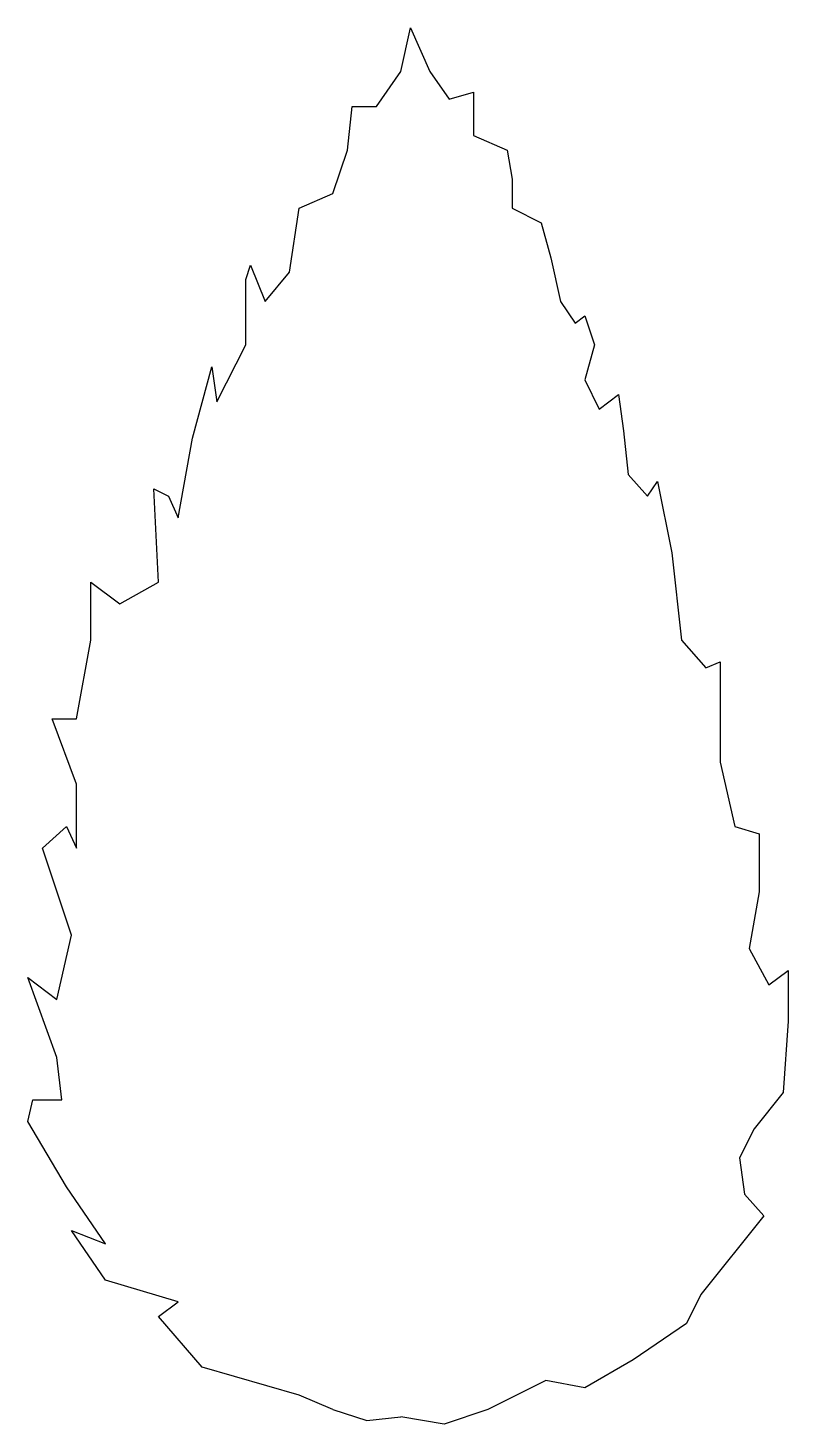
# Model space of a CAD drawing. Header units: millimetres. Extents: x 445.519 to 446.009, y 2586.11 to 2587.011.
import ezdxf

# ---------------------------------------------------------------- set-up
doc = ezdxf.new("R2010")
doc.units = ezdxf.units.MM
doc.header["$LTSCALE"] = 10
doc.layers.add('Vegetais', color=94, linetype='Continuous')

msp = doc.modelspace()

# ---------------------------------------------------------------- linework, layer by layer
at = {"layer": 'Vegetais'}
for p, q in [((445.75923, 2586.98332), (445.76548, 2587.01145)), ((445.76548, 2587.01145), (445.77798, 2586.98332)), ((445.7436, 2586.96067), (445.75923, 2586.98332)), ((445.77798, 2586.98332), (445.79048, 2586.96535)), ((445.79048, 2586.96535), (445.8061, 2586.97004)), ((445.8061, 2586.97004), (445.8061, 2586.94192)), ((445.72485, 2586.93254), (445.72798, 2586.96067)), ((445.72798, 2586.96067), (445.7436, 2586.96067)), ((445.8061, 2586.94192), (445.82798, 2586.93254)), ((445.71548, 2586.90442), (445.72485, 2586.93254)), ((445.82798, 2586.93254), (445.8311, 2586.91379)), ((445.8311, 2586.91379), (445.8311, 2586.89504)), ((445.6936, 2586.89504), (445.71548, 2586.90442)), ((445.68735, 2586.85363), (445.6936, 2586.89504)), ((445.8311, 2586.89504), (445.84985, 2586.88567)), ((445.84985, 2586.88567), (445.8561, 2586.86301)), ((445.8561, 2586.86301), (445.86235, 2586.83488)), ((445.65923, 2586.84895), (445.66235, 2586.85832)), ((445.66235, 2586.85832), (445.67173, 2586.83488)), ((445.67173, 2586.83488), (445.68735, 2586.85363)), ((445.65923, 2586.80676), (445.65923, 2586.84895)), ((445.86235, 2586.83488), (445.87173, 2586.82082)), ((445.87173, 2586.82082), (445.87798, 2586.82551)), ((445.87798, 2586.82551), (445.88423, 2586.80676)), ((445.64048, 2586.77004), (445.65923, 2586.80676)), ((445.88423, 2586.80676), (445.87798, 2586.7841)), ((445.62485, 2586.7466), (445.63735, 2586.7927)), ((445.63735, 2586.7927), (445.64048, 2586.77004)), ((445.87798, 2586.7841), (445.88735, 2586.76535)), ((445.88735, 2586.76535), (445.89985, 2586.77473)), ((445.89985, 2586.77473), (445.90298, 2586.75129)), ((445.61548, 2586.69504), (445.62485, 2586.7466)), ((445.90298, 2586.75129), (445.9061, 2586.72317)), ((445.9061, 2586.72317), (445.9186, 2586.7091)), ((445.9186, 2586.7091), (445.92485, 2586.71848)), ((445.92485, 2586.71848), (445.93423, 2586.67238)), ((445.59985, 2586.71379), (445.60923, 2586.7091)), ((445.60298, 2586.65363), (445.59985, 2586.71379)), ((445.60923, 2586.7091), (445.61548, 2586.69504)), ((445.93423, 2586.67238), (445.94048, 2586.61613)), ((445.55923, 2586.65363), (445.57798, 2586.63957)), ((445.55923, 2586.61613), (445.55923, 2586.65363)), ((445.57798, 2586.63957), (445.60298, 2586.65363)), ((445.54985, 2586.56535), (445.55923, 2586.61613)), ((445.94048, 2586.61613), (445.9561, 2586.59817)), ((445.9561, 2586.59817), (445.96548, 2586.60207)), ((445.96548, 2586.60207), (445.96548, 2586.53723)), ((445.54985, 2586.52317), (445.53423, 2586.56535)), ((445.53423, 2586.56535), (445.54985, 2586.56535)), ((445.96548, 2586.53723), (445.97485, 2586.49582)), ((445.54985, 2586.48176), (445.54985, 2586.52317)), ((445.52798, 2586.48176), (445.5436, 2586.49582)), ((445.5436, 2586.49582), (445.54985, 2586.48176)), ((445.97485, 2586.49582), (445.99048, 2586.49113)), ((445.99048, 2586.49113), (445.99048, 2586.45363)), ((445.54673, 2586.42551), (445.52798, 2586.48176)), ((445.99048, 2586.45363), (445.98423, 2586.41692)), ((445.53735, 2586.3841), (445.54673, 2586.42551)), ((445.98423, 2586.41692), (445.99673, 2586.39348)), ((445.99673, 2586.39348), (446.00923, 2586.40285)), ((446.00923, 2586.40285), (446.00923, 2586.37004)), ((445.5186, 2586.39817), (445.53735, 2586.3841)), ((445.53735, 2586.3466), (445.5186, 2586.39817)), ((446.00923, 2586.37004), (446.0061, 2586.32395)), ((445.54048, 2586.31926), (445.53735, 2586.3466)), ((446.0061, 2586.32395), (445.98735, 2586.30051)), ((445.5186, 2586.3052), (445.52173, 2586.31926)), ((445.52173, 2586.31926), (445.54048, 2586.31926)), ((445.5436, 2586.26301), (445.5186, 2586.3052)), ((445.98735, 2586.30051), (445.97798, 2586.28176)), ((445.97798, 2586.28176), (445.9811, 2586.25832)), ((445.5686, 2586.22629), (445.5436, 2586.26301)), ((445.9811, 2586.25832), (445.9936, 2586.24426)), ((445.9936, 2586.24426), (445.95298, 2586.19348)), ((445.54673, 2586.23488), (445.5686, 2586.22629)), ((445.5686, 2586.20285), (445.54673, 2586.23488)), ((445.61548, 2586.18879), (445.5686, 2586.20285)), ((445.60298, 2586.17942), (445.61548, 2586.18879)), ((445.95298, 2586.19348), (445.9436, 2586.17473)), ((445.6311, 2586.1466), (445.60298, 2586.17942)), ((445.9436, 2586.17473), (445.90923, 2586.15129)), ((445.90923, 2586.15129), (445.87798, 2586.13332)), ((445.6936, 2586.12863), (445.6311, 2586.1466)), ((445.85298, 2586.13801), (445.81548, 2586.11926)), ((445.87798, 2586.13332), (445.85298, 2586.13801)), ((445.71548, 2586.11926), (445.6936, 2586.12863)), ((445.71548, 2586.11926), (445.73735, 2586.11223)), ((445.73735, 2586.11223), (445.75923, 2586.11457)), ((445.78735, 2586.10988), (445.75923, 2586.11457)), ((445.81548, 2586.11926), (445.78735, 2586.10988))]:
    msp.add_line(p, q, dxfattribs=at)

doc.saveas('drawing.dxf')
